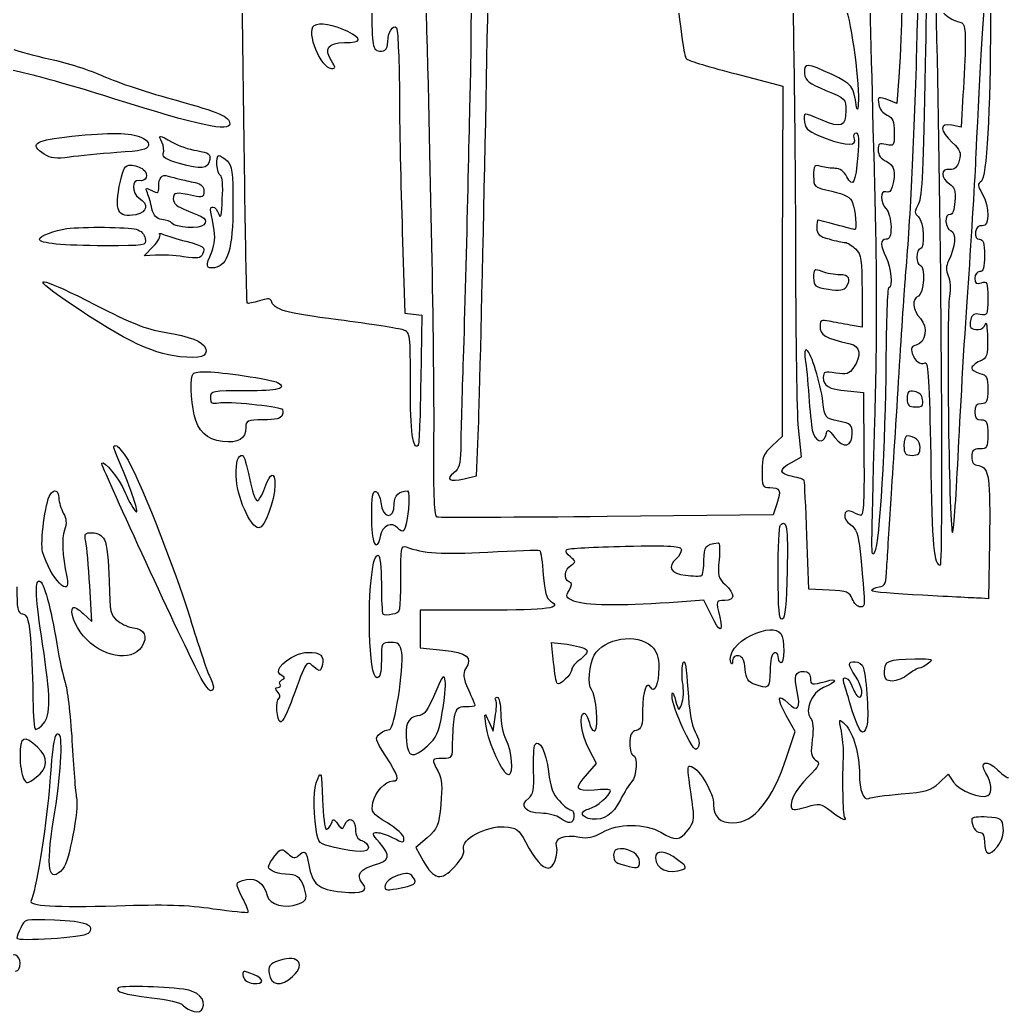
# Model space of a CAD drawing. Extents: x 0 to 1280, y 0 to 707.
# Drawn here: x 753 to 1058, y 62.7 to 371.1 of the extents above; entities that cross this region are included whole.
import ezdxf

# ---------------------------------------------------------------- set-up
doc = ezdxf.new("R2010")
doc.units = 0
doc.layers.get('0').update_dxf_attribs({"linetype": 'CONTINUOUS'})

msp = doc.modelspace()

# ---------------------------------------------------------------- linework, layer by layer
at = {"color": 7}
for points in [[(844.1, 369.2)], [(1033.6, 357.4)], [(789.9, 334.9)], [(800.2, 333.1)], [(817.2, 327.3)], [(791.2, 324.7)], [(802.5, 321.7)], [(789, 306.1)], [(804.4, 302.4)], [(999, 291.1)], [(776.3, 282.7)], [(996.4, 265.8)], [(822.5, 260.7)], [(1028, 253.6)], [(1027, 239)], [(785.7, 235.7)], [(824.1, 228.9)], [(765, 222.8)], [(864.8, 221.4)], [(779.2, 209.8)], [(969.7, 203.6)], [(990.8, 200.3)], [(988.8, 180.7)], [(928.5, 175.8)], [(948.7, 176.8)], [(846.6, 173.5)], [(1014.4, 170.3)], [(1034.6, 171.5)], [(882.2, 163.5)], [(902, 156)], [(962.3, 150.2)], [(753, 142.9)], [(916.8, 137.9)], [(1048, 123.1)], [(847.9, 120)], [(937, 112.1)], [(950, 111.2)], [(870, 105.7)], [(753.2, 89.5)], [(832.2, 78.9)], [(822.2, 74.3)], [(783.4, 70.8)]]:
    msp.add_lwpolyline(points, close=True, dxfattribs=at)
for points in [[(975, 354.3), (989.5, 350.5), (989.3, 296.1), (989.2, 241.8), (986.1, 238.9)], [(1025.4, 353.3), (1024.8, 345.1), (1022.3, 346.1)], [(1045.3, 347.7), (1044.7, 337.8), (1041.8, 338.4)], [(871.5, 305.3), (872.3, 280.1), (874.9, 279.8), (877.5, 279.5), (877.2, 259.6)], [(795, 298.1), (791.5, 297.9), (794.3, 300.8)], [(1014, 286.9), (1014, 275.8), (1010.3, 276.4)], [(1009.5, 256), (1014.5, 255.5), (1014.6, 236.2)], [(890.7, 228.7), (894.5, 229.6), (895.1, 244.5)], [(992.1, 233.8), (995.2, 235.5), (994.3, 244.5)], [(987.6, 221), (986.5, 217.5), (935, 217)], [(1003.8, 194.2), (997.5, 194.5), (996.9, 211)], [(1053.5, 209.3), (1053.2, 191.5), (1050.9, 191.7)], [(772.6, 186.9), (775.3, 184.5), (774.6, 195.5)], [(967.2, 186.5), (965, 191.1), (954.2, 190.3)], [(897.4, 188), (877, 188), (877, 182.1), (877, 176.3), (884.1, 175.6)], [(918.4, 171.8), (917.7, 178), (922.6, 177.4)], [(898.3, 153.5), (899.7, 150.5), (900.3, 154.8)], [(990.6, 142.3), (993.3, 150.4), (990.5, 155.3)], [(928.9, 137.2), (931.7, 140.4), (929.4, 144.8)], [(1037.9, 134.4), (1040.7, 137.1), (1042.4, 134.6)], [(879.2, 117.4), (875.7, 114.4), (878, 110.2)]]:
    msp.add_lwpolyline(points, dxfattribs=at)
for points in [[(822.1, 362.1), (821.6, 405.2), (820.9, 441.2), (820.7, 442)], [(1018, 319.1), (1016.1, 388.1), (1015.8, 411.6), (1016.9, 410)], [(895.1, 244.5), (895.8, 261), (898.5, 390), (898.5, 407.5)], [(1049.4, 329.5), (1052, 384.7), (1053.8, 402), (1053.8, 371)], [(1031, 362), (1031.8, 392), (1032.3, 398), (1033.8, 398)], [(1033.8, 398), (1034.1, 398), (1034, 379.7), (1033.6, 357.4)], [(1037.1, 370.5), (1036.8, 384.8), (1036.5, 396.6), (1036.6, 396.8)], [(892.9, 384.8), (892.8, 371.4), (892.7, 357.4), (892.6, 353.5)], [(862, 381.1), (862, 364.8), (862.2, 362.1), (863.6, 361.6)], [(956.2, 382), (958.4, 362.9), (958.8, 359.8), (959.7, 358.9)], [(993.5, 295.5), (993.5, 318.6), (993.1, 356.6), (992.6, 379.9)], [(1025.4, 381), (1026.6, 381), (1026.6, 371), (1025.4, 353.3)], [(881.3, 239.8), (881.5, 262.6), (880.6, 312.4), (879, 373.5)], [(1008.5, 375.9), (1010.3, 372.5), (1013.1, 353.5), (1012.9, 346)], [(1039.3, 373.2), (1040.3, 372.1), (1042.2, 370.9), (1043.6, 370.6)], [(854.6, 367.4), (850, 369.6), (845.8, 370.3), (844.1, 369.2)], [(1038.3, 202), (1039.3, 202), (1038.6, 313.2), (1037.1, 370.5)], [(1043.6, 370.6), (1045.8, 370), (1046, 369.5), (1046, 363.7)], [(1053.8, 371), (1053.8, 342.9), (1052.6, 322), (1051, 321)], [(844.1, 369.2), (841.5, 367.4), (846.2, 356), (849.5, 356)], [(853.6, 364), (858.9, 364), (859.2, 365.2), (854.6, 367.4)], [(867, 364.3), (867, 367.1), (868.6, 369.7), (869.7, 368.6)], [(869.7, 368.6), (870.1, 368.2), (870.5, 359.4), (870.6, 349.2)], [(849.5, 358.4), (847.1, 362.1), (848.5, 364), (853.6, 364)], [(863.6, 361.6), (865.8, 360.8), (867, 361.7), (867, 364.3)], [(756.1, 354.1), (741.8, 357.4), (741, 357.7), (741, 361.1)], [(751.1, 361.9), (752.2, 361.4), (757.2, 360), (762.3, 358.9)], [(823.4, 283.2), (823.2, 283.5), (822.6, 319), (822.1, 362.1)], [(1027.5, 291.5), (1028.9, 307.1), (1030.2, 332.3), (1031, 362)], [(1046, 363.7), (1046, 360.3), (1045.7, 353.1), (1045.3, 347.7)], [(762.3, 358.9), (767.4, 357.8), (774.9, 355.4), (779, 353.5)], [(849.5, 356), (850.9, 356), (850.9, 356.2), (849.5, 358.4)], [(959.7, 358.9), (960.2, 358.4), (967.1, 356.3), (975, 354.3)], [(1004.7, 354.1), (997, 357.7), (995.8, 357.8), (996.2, 354.4)], [(1033.6, 357.4), (1033.1, 325), (1032.6, 316.2), (1031.5, 314)], [(782.4, 346.5), (772.7, 349.6), (760.9, 353), (756.1, 354.1)], [(779, 353.5), (783.1, 351.7), (793.2, 348.3), (801.4, 346.1)], [(892.6, 353.5), (892.5, 349.7), (892.1, 332.6), (891.7, 315.5)], [(996.2, 354.4), (996.4, 352.2), (997.6, 351.3), (1002.8, 349.2)], [(1012.3, 344), (1011.3, 350.7), (1011, 351.1), (1004.7, 354.1)], [(870.6, 349.2), (870.6, 338.9), (871, 319.2), (871.5, 305.3)], [(1002.8, 349.2), (1008.9, 346.7), (1009, 346.6), (1009, 342.8)], [(818, 338.8), (818, 336.2), (808.7, 338.2), (782.4, 346.5)], [(801.4, 346.1), (814.9, 342.4), (817.9, 341.1), (818, 338.8)], [(1012.9, 346), (1012.8, 343.5), (1012.6, 342.6), (1012.3, 344)], [(1022.3, 346.1), (1018.9, 347.4), (1018.8, 347.3), (1019.2, 344.8)], [(1001.6, 340), (995.6, 342.5), (995.8, 342.5), (996.2, 339.3)], [(1009, 342.8), (1009, 337.9), (1007.6, 337.4), (1001.6, 340)], [(1019.2, 344.8), (1019.4, 343.5), (1020.5, 342.1), (1021.8, 341.5)], [(996.2, 339.3), (996.5, 337.1), (997.5, 336.3), (1002.9, 334.3)], [(1021.8, 341.5), (1023.6, 340.7), (1024, 339.7), (1024, 336.2)], [(1041.8, 338.4), (1038, 339.2), (1038, 336.7), (1042, 333)], [(766.8, 334.7), (779.2, 336.1), (786.2, 336.2), (789.9, 334.9)], [(1024, 336.2), (1024, 332), (1023.9, 331.8), (1021.5, 332.4)], [(760.5, 329.4), (755.9, 332.4), (757.3, 333.6), (766.8, 334.7)], [(789.9, 334.9), (792, 334.1), (793, 333.2), (792.8, 332.1)], [(797, 333.1), (795.7, 335.5), (796.1, 335.5), (800.2, 333.1)], [(797.4, 329.6), (797.7, 330.5), (797.5, 332), (797, 333.1)], [(800.2, 333.1), (802, 332), (805.4, 330.9), (807.8, 330.5)], [(1002.9, 334.3), (1009.5, 331.8), (1012.6, 331.9), (1011.6, 334.5)], [(1011.6, 334.5), (1011.3, 335.3), (1011.6, 336), (1012.2, 336)], [(1012.2, 336), (1012.9, 336), (1013.1, 333.8), (1012.7, 329)], [(792.8, 332.1), (792.5, 330.8), (790.7, 330.4), (783, 329.9)], [(807.8, 330.5), (811.5, 329.9), (812.1, 329.5), (811.8, 327.7)], [(1021.5, 332.4), (1019.4, 332.9), (1019, 332.7), (1019, 330.7)], [(1019, 330.7), (1019, 329.1), (1019.9, 327.9), (1021.5, 327.2)], [(1042, 333), (1044.5, 330.7), (1044.8, 329.9), (1044.1, 327.4)], [(768.3, 328.5), (764.2, 327.9), (762.5, 328.1), (760.5, 329.4)], [(783, 329.9), (777.8, 329.5), (771.2, 328.9), (768.3, 328.5)], [(802.4, 326.5), (798.2, 327.7), (797, 328.5), (797.4, 329.6)], [(811.8, 327.7), (811.4, 324.8), (809.1, 324.5), (802.4, 326.5)], [(815.1, 322.8), (813.9, 323.2), (813.6, 329), (814.7, 329)], [(814.7, 329), (815, 329), (816.2, 328.3), (817.2, 327.3)], [(817.2, 327.3), (818.8, 325.9), (819, 324), (819, 313.6)], [(1012.7, 329), (1012, 320.4), (1011.2, 318.8), (1009.3, 322.4)], [(1021.5, 327.2), (1024, 326), (1024.6, 323.8), (1023.4, 319.3)], [(1044.1, 327.4), (1043.5, 325.2), (1042.8, 324.6), (1041.2, 324.7)], [(1047, 289.5), (1048, 304.4), (1049.1, 322.4), (1049.4, 329.5)], [(784.1, 321), (785, 325.1), (785.5, 326), (787.3, 326)], [(787.3, 326), (788.5, 326), (790.3, 325.4), (791.2, 324.7)], [(791.2, 324.7), (793.1, 323.2), (792.1, 320.7), (789.9, 321.2)], [(1001.3, 325.6), (999.2, 326.2), (999, 325.9), (999, 322.7)], [(1005.7, 325), (1004.5, 325), (1002.5, 325.3), (1001.3, 325.6)], [(1009.3, 322.4), (1008.5, 324), (1007.1, 325), (1005.7, 325)], [(1041.2, 324.7), (1038.3, 325.1), (1038.3, 321.9), (1041.1, 320.2)], [(788.9, 310.6), (783.2, 309.5), (782.1, 311.8), (784.1, 321)], [(789.9, 321.2), (787.6, 321.7), (787.6, 317.3), (789.9, 315.8)], [(796, 319.3), (796, 322.2), (796.9, 323.2), (798.9, 322.6)], [(798.9, 322.6), (799.8, 322.4), (801.4, 321.9), (802.5, 321.7)], [(802.5, 321.7), (803.6, 321.4), (805.7, 320.9), (807.3, 320.6)], [(815.7, 315.5), (816, 319.8), (815.7, 322.6), (815.1, 322.8)], [(999, 322.7), (999, 319.2), (999.1, 319.1), (1004.6, 317.9)], [(1051, 321), (1049.7, 320.2), (1049.8, 319.7), (1051.3, 317.1)], [(792.5, 317.4), (791.8, 319), (791.9, 319.1), (793.8, 318.1)], [(793.8, 318.1), (795.8, 317.1), (796, 317.2), (796, 319.3)], [(806.8, 316.5), (801.2, 317.7), (800.5, 317.6), (800.5, 315.5)], [(810, 317.9), (810, 316), (809.6, 315.8), (806.8, 316.5)], [(807.3, 320.6), (809.2, 320.1), (810, 319.3), (810, 317.9)], [(1004.6, 317.9), (1009, 316.9), (1010.4, 316.1), (1011.1, 314.3)], [(1018, 246.6), (1018.7, 270.7), (1018.7, 293.3), (1018, 319.1)], [(1021.4, 317.7), (1019.5, 318.4), (1019.6, 314.3), (1021.5, 312.4)], [(1023.4, 319.3), (1023, 318), (1022.3, 317.3), (1021.4, 317.7)], [(1041.1, 320.2), (1042.7, 319.2), (1043, 318.1), (1042.8, 314.7)], [(789.9, 315.8), (793, 313.9), (792.5, 311.4), (788.9, 310.6)], [(793.9, 312.5), (793.5, 314.2), (792.9, 316.3), (792.5, 317.4)], [(800.5, 315.5), (800.5, 314.1), (801.7, 313.1), (804.5, 312)], [(814.6, 310.8), (815.2, 309.1), (815.5, 310.4), (815.7, 315.5)], [(891.7, 315.5), (891.3, 298.5), (890.7, 275.3), (890.3, 264)], [(1042.8, 314.7), (1042.6, 312), (1042.1, 310.6), (1041.3, 310.7)], [(1051.3, 317.1), (1053.6, 313.1), (1053.6, 306.8), (1051.3, 307.2)], [(797, 309.1), (795.2, 309.4), (794.4, 310.3), (793.9, 312.5)], [(804.5, 312), (810.4, 309.8), (811.3, 309.1), (810, 307.5)], [(813, 307), (811.8, 312.8), (811.8, 313), (812.9, 313)], [(812.9, 313), (813.4, 313), (814.1, 312), (814.6, 310.8)], [(819, 313.6), (819, 300.1), (817.4, 294.8), (813.3, 294.2)], [(1011.1, 314.3), (1011.9, 312.1), (1012.4, 306), (1011.8, 306)], [(1021.5, 312.4), (1022.3, 311.5), (1023, 309.1), (1023, 306.9)], [(1031.5, 314), (1030.2, 311.6), (1030.2, 311), (1031.5, 310)], [(800, 308), (799.7, 308.5), (798.4, 309), (797, 309.1)], [(1000.3, 309), (1000.1, 309), (1000, 307.9), (1000, 306.5)], [(1006, 307.5), (1003, 308.3), (1000.4, 309), (1000.3, 309)], [(1031.5, 310), (1033.2, 308.6), (1033.6, 300), (1032, 300)], [(1041.3, 310.7), (1039.4, 311.1), (1039.7, 306.3), (1041.6, 305.6)], [(759, 303), (759, 304), (763.7, 305.8), (767.5, 306.3)], [(767.5, 306.3), (772.6, 307), (786.4, 306.8), (789, 306.1)], [(789, 306.1), (790.5, 305.7), (791.6, 304.6), (791.8, 303.2)], [(810, 307.5), (808.9, 306.1), (801, 306.6), (800, 308)], [(812.4, 299.1), (813.4, 301.6), (813.6, 303.7), (813, 307)], [(1000, 306.5), (1000, 304.6), (1000.7, 303.9), (1003.8, 303.1)], [(1011.8, 306), (1011.6, 306), (1009, 306.7), (1006, 307.5)], [(1023, 306.9), (1023, 304.1), (1022.6, 303), (1021.5, 303)], [(1041.6, 305.6), (1043.3, 305), (1042.9, 300.6), (1040.8, 296.3)], [(1049.2, 305.3), (1049, 303.7), (1049.4, 303), (1050.4, 303)], [(1051.3, 307.2), (1050.1, 307.4), (1049.4, 306.8), (1049.2, 305.3)], [(779.3, 301), (766.1, 301), (759, 301.7), (759, 303)], [(791.8, 303.2), (792.1, 301), (792, 301), (779.3, 301)], [(794.3, 300.8), (795.8, 302.3), (796.7, 304), (796.3, 304.5)], [(796.3, 304.5), (795.8, 304.9), (796.4, 305), (797.5, 304.5)], [(797.5, 304.5), (798.6, 304.1), (801.7, 303.1), (804.4, 302.4)], [(804.4, 302.4), (810.2, 300.8), (810.4, 300.6), (809.6, 298.4)], [(1003.8, 303.1), (1005.8, 302.5), (1008.1, 302), (1008.8, 302)], [(1021.5, 303), (1019.6, 303), (1019.6, 301), (1021.5, 297.4)], [(1050.4, 303), (1051.6, 303), (1052, 301.9), (1052, 298)], [(813.3, 294.2), (810.6, 293.8), (810.5, 294.6), (812.4, 299.1)], [(1008.8, 302), (1009.4, 302), (1010.9, 301.1), (1012, 300)], [(1012, 300), (1013.8, 298.2), (1014, 296.7), (1014, 286.9)], [(1032, 300), (1031.5, 300), (1031, 298.9), (1031, 297.5)], [(803.7, 297.6), (800.9, 298), (796.9, 298.2), (795, 298.1)], [(809.6, 298.4), (809.1, 297.1), (808.1, 296.9), (803.7, 297.6)], [(1021.5, 297.4), (1023, 294.4), (1023.6, 288), (1022.3, 288)], [(1031, 297.5), (1031, 296.1), (1031.5, 295), (1032, 295)], [(1040.8, 296.3), (1040, 294.7), (1040, 293.3), (1040.7, 291.7)], [(1052, 298), (1052, 294.2), (1051.6, 293), (1050.5, 293)], [(994.3, 244.5), (993.9, 249.5), (993.5, 272.4), (993.5, 295.5)], [(1001.6, 293), (999.2, 293.9), (999, 293.7), (999, 291.1)], [(1007.1, 292), (1005.5, 292), (1003, 292.4), (1001.6, 293)], [(1032, 295), (1033.7, 295), (1033.2, 286), (1031.5, 285.4)], [(1050.5, 293), (1049.7, 293), (1049, 292.1), (1049, 290.9)], [(764.6, 285.8), (755.6, 292.2), (760.5, 290.8), (776.3, 282.7)], [(999, 291.1), (999, 288.5), (999.4, 288.2), (1003.6, 287.5)], [(1009.1, 288.2), (1010.7, 290.7), (1010, 292), (1007.1, 292)], [(1025.5, 261.5), (1026.3, 274.7), (1027.2, 288.2), (1027.5, 291.5)], [(1040.7, 291.7), (1041.4, 290.3), (1041.5, 287.7), (1041.1, 285.3)], [(1049, 290.9), (1049, 289.3), (1049.4, 289), (1051, 289.5)], [(1051, 289.5), (1052.8, 290.1), (1053, 289.7), (1053, 284.7)], [(1003.6, 287.5), (1007, 287), (1008.5, 287.2), (1009.1, 288.2)], [(1022.3, 288), (1021.8, 288), (1021.5, 277.5), (1021.4, 264.7)], [(1043.9, 238), (1044.6, 251.5), (1045.9, 274.7), (1047, 289.5)], [(802.5, 266.6), (793.5, 267.5), (783.5, 272.6), (764.6, 285.8)], [(827.2, 283.9), (825.4, 283.3), (823.7, 283), (823.4, 283.2)], [(830.8, 284), (830.6, 284.7), (829.4, 284.7), (827.2, 283.9)], [(851.6, 278), (834.9, 280.2), (831.8, 281.1), (830.8, 284)], [(1031.5, 285.4), (1029.4, 284.5), (1029.6, 281), (1032.1, 278.4)], [(1041.1, 285.3), (1040.1, 280), (1041, 210.3), (1042.1, 212.1)], [(1053, 284.7), (1053, 279.5), (1052.9, 279.3), (1050.6, 279.7)], [(776.3, 282.7), (787.4, 277), (792.1, 275.1), (797.7, 274.2)], [(871.8, 274.9), (870.5, 275.3), (861.5, 276.8), (851.6, 278)], [(1003.8, 277.6), (1001.5, 278.1), (1001, 277.8), (1001, 276.2)], [(1010.3, 276.4), (1008.2, 276.8), (1005.3, 277.3), (1003.8, 277.6)], [(1032.1, 278.4), (1034.5, 275.8), (1033.8, 271), (1030.8, 270.2)], [(1047.7, 278.1), (1047.1, 275.8), (1047.7, 275), (1050.1, 275)], [(1050.6, 279.7), (1048.9, 280.1), (1048.1, 279.7), (1047.7, 278.1)], [(1052.3, 276.8), (1052.6, 277.7), (1052.8, 275.8), (1052.9, 272.4)], [(874, 257.8), (874, 273.7), (874, 274.1), (871.8, 274.9)], [(1001, 276.2), (1001, 273.2), (1002.5, 272.3), (1010.3, 270.6)], [(1050.1, 275), (1051.1, 275), (1052.1, 275.8), (1052.3, 276.8)], [(797.7, 274.2), (806, 272.8), (809.6, 271.4), (810.5, 269.2)], [(1052.9, 272.4), (1053, 266.8), (1052.8, 266.2), (1050.5, 265.2)], [(810.5, 269.2), (811.4, 266.7), (808.9, 265.9), (802.5, 266.6)], [(996.9, 268.6), (996.2, 269), (996.1, 267.9), (996.4, 265.8)], [(1001.9, 252.6), (1001.1, 258.6), (998.3, 267.7), (996.9, 268.6)], [(1010.3, 270.6), (1013.5, 269.9), (1013.9, 266.8), (1011.4, 263.2)], [(1030.8, 270.2), (1029.4, 269.9), (1029.1, 269.2), (1029.6, 267.6)], [(996.4, 265.8), (996.7, 264), (997.2, 258.9), (997.5, 254.5)], [(1029.6, 267.6), (1030.4, 265.1), (1031.9, 264), (1033.6, 264.7)], [(1050.5, 265.2), (1049.1, 264.6), (1048, 263.6), (1048, 263)], [(806.7, 261.3), (807.6, 262.3), (812.3, 262.1), (822.5, 260.7)], [(890.3, 264), (889.9, 252.7), (889.6, 240.9), (889.6, 237.8)], [(1005.9, 261.5), (1002.4, 262.1), (1002, 262), (1002, 260.1)], [(1011.4, 263.2), (1010, 261.2), (1009.2, 261), (1005.9, 261.5)], [(1021.4, 264.7), (1021.3, 240.4), (1019.4, 208.6), (1017.9, 206)], [(1033.6, 264.7), (1034.5, 265), (1034.9, 258.6), (1035.3, 235.8)], [(1048, 263), (1048, 262.5), (1049.1, 261.8), (1050.5, 261.4)], [(807, 248.6), (805.9, 253.2), (805.7, 260.4), (806.7, 261.3)], [(822.5, 260.7), (827.5, 259.9), (832.1, 259), (832.8, 258.6)], [(877.2, 259.6), (877.1, 248.6), (876.7, 239.4), (876.4, 239.1)], [(1002, 260.1), (1002, 257.5), (1003.5, 256.6), (1009.5, 256)], [(1023, 222.5), (1023.6, 230.8), (1024.7, 248.3), (1025.5, 261.5)], [(1050.5, 261.4), (1052.7, 260.9), (1053, 260.2), (1053, 256.4)], [(823, 256), (812.5, 256), (812, 255.9), (812, 253.9)], [(832.8, 258.6), (835.9, 256.7), (833.2, 256), (823, 256)], [(876.4, 239.1), (874.8, 237.4), (874, 243.2), (874, 257.8)], [(1030.3, 255.8), (1028.4, 256.1), (1028, 255.7), (1028, 253.6)], [(1053, 256.4), (1053, 252.7), (1052.7, 252), (1051, 252)], [(812, 253.9), (812, 252.1), (812.5, 251.9), (814.6, 252.3)], [(997.5, 254.5), (997.8, 250.1), (998.3, 245.3), (998.6, 243.8)], [(1028, 253.6), (1028, 251.5), (1028.5, 251), (1030.6, 251)], [(1032.8, 253.3), (1032.6, 254.7), (1031.7, 255.6), (1030.3, 255.8)], [(1030.6, 251), (1032.7, 251), (1033.1, 251.4), (1032.8, 253.3)], [(814.6, 252.3), (817.3, 252.8), (832.6, 251.3), (834.1, 250.4)], [(834.1, 250.4), (834.5, 250.2), (834.7, 249.3), (834.3, 248.5)], [(1006.8, 246.6), (1002.5, 247.5), (1002.5, 247.6), (1001.9, 252.6)], [(1051, 252), (1049.5, 252), (1049, 251.3), (1049, 249.5)], [(815.8, 240.3), (810.8, 241), (808.1, 243.4), (807, 248.6)], [(828.4, 247), (823.4, 247), (823, 246.8), (823, 244.6)], [(834.3, 248.5), (834, 247.4), (832.2, 247), (828.4, 247)], [(1049, 249.5), (1049, 247.7), (1049.5, 247), (1051, 247)], [(1051, 247), (1052.7, 247), (1053, 246.3), (1053, 242.5)], [(823, 244.6), (823, 241.1), (820.6, 239.7), (815.8, 240.3)], [(998.6, 243.8), (999.3, 240.3), (1002, 239.2), (1002.8, 242.2)], [(1002.8, 242.2), (1003.3, 244.3), (1003.4, 244.3), (1005.6, 241.5)], [(1011, 242.8), (1011, 245.4), (1010.6, 245.8), (1006.8, 246.6)], [(1017.9, 206), (1016.8, 204.1), (1016.8, 204.1), (1018, 246.6)], [(1005.6, 241.5), (1008.3, 238), (1011, 238.7), (1011, 242.8)], [(1027.9, 242), (1027.4, 242), (1027, 240.7), (1027, 239)], [(1032, 238.4), (1032, 240.6), (1030.4, 242), (1027.9, 242)], [(1053, 242.5), (1053, 238.4), (1052.8, 238), (1050.5, 238)], [(783.6, 234.4), (781.8, 238.8), (781.7, 239), (782.8, 239)], [(782.8, 239), (783.2, 239), (784.5, 237.5), (785.7, 235.7)], [(882.3, 216.8), (881.4, 217.1), (881.2, 223), (881.3, 239.8)], [(889.6, 237.8), (889.5, 233.3), (889.1, 231.8), (887.5, 230.6)], [(986.1, 238.9), (983.4, 236.5), (983, 235.4), (983, 231.1)], [(1027, 239), (1027, 236.5), (1027.4, 236), (1029.5, 236)], [(1029.5, 236), (1031.5, 236), (1032, 236.5), (1032, 238.4)], [(1042.1, 212.1), (1042.5, 212.9), (1043.3, 224.5), (1043.9, 238)], [(1050.5, 238), (1048.5, 238), (1048, 237.5), (1048, 235.6)], [(778.3, 233.6), (779.2, 234.5), (783.5, 229.1), (785.6, 224.4)], [(789, 218.5), (790, 217.9), (787.6, 225), (783.6, 234.4)], [(785.7, 235.7), (789.3, 230.5), (800.7, 201.7), (805.7, 185.5)], [(820, 229.5), (820, 234.4), (820.5, 236), (822, 236)], [(822, 236), (822.4, 236), (823.4, 232.8), (824.1, 228.9)], [(1014.6, 236.2), (1014.7, 220.2), (1014.5, 217), (1013.4, 217.4)], [(1035.3, 235.8), (1035.7, 207), (1036.2, 202), (1038.3, 202)], [(1048, 235.6), (1048, 233.8), (1048.6, 233), (1050.2, 232.8)], [(807.9, 169.3), (802.2, 180.4), (777.9, 233.3), (778.3, 233.6)], [(992.5, 229.4), (988.2, 230.2), (988.1, 231.6), (992.1, 233.8)], [(1050.2, 232.8), (1053.4, 232.3), (1053.8, 229.2), (1053.5, 209.3)], [(827, 213.5), (824.4, 213.5), (820, 223.7), (820, 229.5)], [(824.1, 228.9), (824.9, 225.1), (825.9, 221.9), (826.5, 221.9)], [(828.9, 225.9), (830.7, 230.8), (832, 231.2), (832, 226.8)], [(887.5, 230.6), (884.7, 228.6), (886.2, 227.6), (890.7, 228.7)], [(983, 231.1), (983, 226.4), (983.2, 226), (985.4, 226)], [(996.1, 228.1), (996.1, 228.5), (994.4, 229.1), (992.5, 229.4)], [(762.3, 223.8), (763.6, 225.7), (765, 225.2), (765, 222.8)], [(826.5, 221.9), (827, 221.9), (828.1, 223.7), (828.9, 225.9)], [(832, 226.8), (831.9, 221.9), (828.8, 213.5), (827, 213.5)], [(862, 217.1), (862, 223.1), (862.3, 225.1), (863.3, 224.8)], [(985.4, 226), (988.7, 226), (989, 225.2), (987.6, 221)], [(996.9, 211), (996.6, 220.1), (996.2, 227.8), (996.1, 228.1)], [(760, 206.1), (759.2, 208.9), (760.8, 221.4), (762.3, 223.8)], [(765, 222.8), (765.1, 221.5), (765.7, 219.4), (766.4, 218.1)], [(785.6, 224.4), (786.8, 221.5), (788.4, 218.9), (789, 218.5)], [(863.3, 224.8), (863.9, 224.5), (864.7, 223), (864.8, 221.4)], [(869, 221), (869, 223.5), (870.5, 225), (873.1, 225)], [(873.1, 225), (874.1, 225), (873.2, 214), (872, 212.7)], [(1021.7, 201.5), (1021.9, 204.8), (1022.5, 214.3), (1023, 222.5)], [(864.8, 221.4), (865.4, 216.3), (869, 215.9), (869, 221)], [(1010.6, 218.6), (1008.1, 219.6), (1007.9, 216.1), (1010.4, 214.5)], [(766.4, 218.1), (767.4, 216.3), (767.5, 214.9), (766.8, 212.8)], [(864.6, 210.8), (863.5, 205.4), (862, 209), (862, 217.1)], [(935, 217), (906.7, 216.7), (883, 216.7), (882.3, 216.8)], [(988.7, 214.3), (990.7, 216.4), (991.1, 213.8), (990.8, 200.3)], [(1013.4, 217.4), (1012.6, 217.7), (1011.4, 218.3), (1010.6, 218.6)], [(766.8, 212.8), (765.8, 210.1), (766.1, 205.2), (767.5, 198.3)], [(870.1, 213.4), (868.3, 215.6), (865.3, 214.2), (864.6, 210.8)], [(872, 212.7), (871.6, 212.3), (870.8, 212.6), (870.1, 213.4)], [(988, 199.3), (988, 207.2), (988.3, 214), (988.7, 214.3)], [(1010.4, 214.5), (1012.3, 213.2), (1012.8, 211.7), (1013.4, 206.2)], [(773.4, 209.3), (772.8, 211.7), (773.1, 212), (775.3, 212)], [(775.3, 212), (777, 212), (778.4, 211.2), (779.2, 209.8)], [(779.2, 209.8), (779.9, 208.4), (780.5, 203.2), (780.6, 197)], [(774.6, 195.5), (774.2, 201.6), (773.7, 207.7), (773.4, 209.3)], [(871, 197.7), (871, 207.1), (871.2, 208.1), (872.7, 207.6)], [(872.7, 207.6), (877.9, 205.6), (883.8, 205.2), (898, 206)], [(898, 206), (906.5, 206.5), (913.7, 206.7), (914.1, 206.5)], [(923.6, 204.5), (922.5, 205.3), (922, 206.3), (922.4, 206.7)], [(922.4, 206.7), (922.8, 207.2), (931, 207.6), (940.6, 207.8)], [(940.6, 207.8), (955.2, 208.1), (958, 207.9), (958, 206.7)], [(958, 206.7), (958, 205.9), (957.3, 204.7), (956.5, 204)], [(965, 203.5), (965, 207.7), (965.5, 208.4), (969.4, 208.9)], [(969.4, 208.9), (969.9, 208.9), (970, 206.6), (969.7, 203.6)], [(767.5, 198.3), (769.1, 190.9), (762.3, 197.9), (760, 206.1)], [(862.6, 202.7), (862.8, 204), (863.5, 205), (864, 205)], [(864, 205), (864.6, 205), (865, 201.3), (865, 196.2)], [(914.1, 206.5), (914.4, 206.2), (915, 202.8), (915.2, 198.9)], [(923.8, 201.9), (925.4, 202.9), (925.4, 203.1), (923.6, 204.5)], [(956.5, 204), (953.5, 201.5), (954.7, 199.2), (959.3, 198.8)], [(969.7, 203.6), (969.2, 198.8), (969.4, 197.9), (971.6, 195.9)], [(1013.4, 206.2), (1015.1, 189.1), (1015.1, 189), (1013.5, 189)], [(863.6, 167), (861.1, 167), (860.4, 192.1), (862.6, 202.7)], [(923.3, 196.7), (921.4, 197.4), (921.7, 200.7), (923.8, 201.9)], [(964.3, 198.7), (964.7, 198.9), (965, 201.1), (965, 203.5)], [(1019.3, 195.2), (1021.3, 195.5), (1021.5, 196.1), (1021.7, 201.5)], [(868.5, 186.8), (871, 187.2), (871, 187.4), (871, 197.7)], [(915.2, 198.9), (915.6, 193.7), (916.2, 191.5), (917.4, 190.8)], [(959.3, 198.8), (961.6, 198.5), (963.8, 198.5), (964.3, 198.7)], [(989.3, 185.2), (988.3, 184.9), (988, 188.2), (988, 199.3)], [(990.8, 200.3), (990.6, 189.7), (990.2, 185.5), (989.3, 185.2)], [(752, 195.2), (752, 188.3), (752.2, 187.2), (753.8, 186.8)], [(760, 177.4), (757.8, 191.7), (757.5, 197), (759, 197)], [(759, 197), (760.3, 197), (762.6, 188.5), (764.4, 177.5)], [(780.6, 197), (780.8, 187), (781, 186.4), (783.4, 184.6)], [(865, 196.2), (865, 191.3), (865.2, 187.1), (865.5, 186.8)], [(923.2, 194.1), (924.2, 195.8), (924.2, 196.4), (923.3, 196.7)], [(971.6, 195.9), (974.7, 193), (974.7, 191), (971.5, 191)], [(1017, 194.1), (1017, 194.5), (1018, 195), (1019.3, 195.2)], [(924.7, 190.8), (922.2, 191.8), (922.1, 192.2), (923.2, 194.1)], [(1011, 191.5), (1010.2, 193.6), (1009.4, 193.9), (1003.8, 194.2)], [(1013.5, 189), (1012.6, 189), (1011.5, 190.1), (1011, 191.5)], [(1032.8, 192.6), (1024.1, 193), (1017, 193.6), (1017, 194.1)], [(1050.9, 191.7), (1049.6, 191.7), (1041.4, 192.1), (1032.8, 192.6)], [(772.6, 180), (769.9, 183.3), (768.3, 187.6), (769.4, 188.7)], [(769.4, 188.7), (769.7, 189.1), (771.2, 188.3), (772.6, 186.9)], [(917.4, 190.8), (921.3, 188.6), (916.9, 188), (897.4, 188)], [(954.2, 190.3), (939.2, 189.2), (928, 189.4), (924.7, 190.8)], [(971.5, 191), (968.7, 191), (968.7, 191), (969.9, 185.8)], [(753.8, 186.8), (755.4, 186.4), (755.8, 184.9), (756.3, 177.9)], [(805.7, 185.5), (808.2, 177.3), (810.9, 169.3), (811.6, 167.8)], [(865.5, 186.8), (865.8, 186.5), (867.2, 186.5), (868.5, 186.8)], [(969.9, 185.8), (971.1, 180.7), (969.9, 181), (967.2, 186.5)], [(783.4, 184.6), (784.8, 183.5), (786.9, 182.6), (788.1, 182.5)], [(788.1, 182.5), (791.6, 182.3), (792.7, 179.7), (790.7, 176.6)], [(979.5, 180.1), (984.2, 182.3), (987.4, 182.5), (988.8, 180.7)], [(790.7, 176.6), (787.5, 171.7), (778.1, 173.5), (772.6, 180)], [(931, 174), (933.9, 179.3), (944.3, 181), (948.7, 176.8)], [(973.3, 171.8), (972.4, 174.2), (975.4, 178.3), (979.5, 180.1)], [(988.8, 180.7), (990.1, 179.2), (990, 170.9), (988.8, 171.6)], [(756.3, 177.9), (756.7, 173.3), (757, 165.3), (757, 160.3)], [(760.3, 152.8), (762.5, 155.3), (762.5, 161.4), (760, 177.4)], [(764.4, 177.5), (765.2, 172.6), (766.4, 167.2), (767, 165.5)], [(867.9, 178), (865.1, 178), (865, 177.9), (865, 172.5)], [(871.3, 174.8), (870.8, 177.5), (870.4, 178), (867.9, 178)], [(922.6, 177.4), (925.3, 177), (928, 176.3), (928.5, 175.8)], [(928.5, 175.8), (929.2, 175.2), (928.5, 174.2), (926.8, 172.8)], [(948.7, 176.8), (950.5, 175.2), (951, 173.6), (951, 170.1)], [(834.3, 167.6), (831.6, 168.8), (833.7, 171.8), (839, 174.2)], [(839, 174.2), (841.7, 175.4), (846, 175), (846.6, 173.5)], [(846.6, 173.5), (847, 172.7), (846.9, 171.3), (846.6, 170.4)], [(867.6, 151), (869, 151), (872.1, 170.1), (871.3, 174.8)], [(884.1, 175.6), (891.6, 174.8), (893.4, 173.4), (891.1, 169.8)], [(926.8, 172.8), (925.2, 171.7), (924, 170.3), (924, 169.6)], [(930.1, 163.4), (928.9, 164.8), (929.5, 171.1), (931, 174)], [(958.6, 171.7), (959.1, 172.9), (959.6, 169.9), (960, 163.5)], [(975.8, 173.8), (974.6, 174), (974, 173.5), (973.9, 172.3)], [(977.8, 169.7), (977.6, 172.4), (977, 173.6), (975.8, 173.8)], [(986.8, 174.7), (986, 174.5), (985.5, 172.4), (985.5, 169.2)], [(988, 173.6), (988, 174.5), (987.4, 175), (986.8, 174.7)], [(988.8, 171.6), (988.4, 171.9), (988, 172.8), (988, 173.6)], [(1021, 168.9), (1021, 172.3), (1021.9, 172.7), (1030.5, 172.9)], [(1030.5, 172.9), (1036, 172.9), (1036.3, 172.8), (1034.6, 171.5)], [(844.1, 170.4), (841.8, 172.5), (841.7, 172.4), (837.5, 160.7)], [(846.6, 170.4), (846, 168.9), (845.8, 168.9), (844.1, 170.4)], [(865, 172.5), (865, 168.5), (864.6, 167), (863.6, 167)], [(891.1, 169.8), (890.2, 168.3), (890.3, 167), (892, 163.3)], [(919.5, 165.2), (919.2, 165.4), (918.7, 168.4), (918.4, 171.8)], [(924, 169.6), (924, 168.1), (920.2, 164.4), (919.5, 165.2)], [(951, 170.1), (951, 165), (949.7, 162), (948.5, 164)], [(958.4, 165.7), (958.1, 168), (958.1, 170.8), (958.6, 171.7)], [(973.9, 172.3), (973.9, 171.1), (973.7, 171), (973.3, 171.8)], [(980.6, 165), (978.7, 165.7), (978.1, 166.7), (977.8, 169.7)], [(1012, 167.5), (1009.5, 171.3), (1009.5, 172), (1011.9, 172)], [(1011.9, 172), (1013, 172), (1014.1, 171.2), (1014.4, 170.3)], [(1014.4, 170.3), (1015.4, 166.7), (1016.2, 154.1), (1015.5, 152.1)], [(1031.7, 170), (1031.2, 170), (1029.7, 169.1), (1028.3, 168)], [(1034.6, 171.5), (1033.5, 170.7), (1032.2, 170), (1031.7, 170)], [(812, 163), (811.5, 163), (809.6, 165.8), (807.9, 169.3)], [(811.6, 167.8), (813.2, 164.6), (813.4, 163), (812, 163)], [(834.2, 166.4), (835.2, 166.9), (835.2, 167.1), (834.3, 167.6)], [(884.8, 166), (884.5, 168.2), (884.1, 167.8), (882.2, 163.5)], [(985.5, 169.2), (985.5, 163.7), (985, 163.3), (980.6, 165)], [(993.9, 162.8), (992.8, 167.7), (993.3, 169), (996.1, 169)], [(996.1, 169), (997.3, 169), (998, 168.3), (998, 167)], [(998, 167), (998, 164.7), (998.3, 164.7), (1002.8, 165.9)], [(1002.8, 165.9), (1006.7, 167.1), (1006.2, 165.7), (1002.1, 164)], [(1008.4, 165.3), (1007.5, 168.3), (1010.1, 167.1), (1011.1, 164)], [(1013.1, 161), (1014.6, 161), (1014.1, 164.4), (1012, 167.5)], [(1023.4, 166), (1021.4, 166), (1021, 166.5), (1021, 168.9)], [(1028.3, 168), (1026.9, 166.9), (1024.7, 166), (1023.4, 166)], [(767, 165.5), (767.6, 163.9), (768.6, 155.8), (769.1, 147.5)], [(832.9, 162.6), (832, 163.7), (832, 164), (832.9, 164)], [(832.9, 164), (833.6, 164), (833.9, 164.4), (833.6, 164.9)], [(833.6, 164.9), (833.2, 165.4), (833.6, 166.1), (834.2, 166.4)], [(882.2, 163.5), (879, 156.2), (878.5, 155.5), (876.1, 155.2)], [(883.9, 156.2), (884.6, 160.3), (885, 164.7), (884.8, 166)], [(948.5, 164), (947.2, 166.2), (946, 162.9), (946, 156.9)], [(958.1, 158.9), (958.7, 160.3), (958.8, 163.3), (958.4, 165.7)], [(960, 163.5), (960.4, 156.8), (961.1, 152.4), (962.3, 150.2)], [(1002.1, 164), (998.4, 162.5), (996.1, 156.8), (998, 154.5)], [(1011, 156.8), (1009.9, 160.5), (1008.7, 164.3), (1008.4, 165.3)], [(1011.1, 164), (1011.7, 162.4), (1012.6, 161), (1013.1, 161)], [(833.7, 153.3), (832.5, 153.7), (832.2, 160), (833.3, 160.7)], [(833.3, 160.7), (833.7, 161), (833.6, 161.8), (832.9, 162.6)], [(837.5, 160.7), (836, 156.4), (834.3, 153.1), (833.7, 153.3)], [(892, 163.3), (893.1, 160.8), (894, 158.6), (894, 158.4)], [(900.5, 160.1), (900.1, 160.6), (900.4, 161), (900.9, 161)], [(900.9, 161), (901.5, 161), (902, 158.8), (902, 156)], [(931.2, 150.6), (932.5, 151.4), (931.6, 161.6), (930.1, 163.4)], [(958.6, 151.2), (956.6, 155.4), (955, 159.9), (955.1, 161.2)], [(955.1, 161.2), (955.2, 163), (955.4, 162.7), (956.2, 160)], [(990.5, 155.3), (987.5, 160.6), (987.8, 162.6), (991.1, 159.1)], [(991.1, 159.1), (994, 156.1), (995.1, 157.6), (993.9, 162.8)], [(757, 160.3), (757, 155.2), (757.4, 151), (757.8, 151)], [(891.1, 158), (888.7, 158), (888.2, 157.5), (887.6, 154.9)], [(894, 158.4), (894, 158.2), (892.7, 158), (891.1, 158)], [(900.3, 154.8), (900.7, 157.2), (900.8, 159.5), (900.5, 160.1)], [(956.2, 160), (957.2, 156.6), (957.2, 156.5), (958.1, 158.9)], [(876.1, 155.2), (873.2, 154.7), (872.2, 152.3), (872.8, 147.3)], [(879.3, 145.9), (882.1, 148.4), (882.8, 149.9), (883.9, 156.2)], [(887.6, 154.9), (887.3, 153.2), (887, 149.6), (887, 146.9)], [(897.5, 152), (896.9, 156.5), (896.9, 156.5), (898.3, 153.5)], [(902, 156), (902, 153.2), (902.7, 149.5), (903.6, 147.9)], [(929.4, 144.8), (927, 149.3), (926.1, 156), (927.9, 156)], [(927.9, 156), (928.4, 156), (929.1, 154.6), (929.5, 153)], [(946, 156.9), (946, 152.1), (945.7, 151.2), (944, 150.7)], [(998, 154.5), (998.9, 153.5), (999, 151.3), (998.6, 147.9)], [(1007.6, 150.5), (1006.8, 154.5), (1006.8, 154.5), (1008.8, 152.5)], [(1015.5, 152.1), (1014.4, 148.5), (1013.2, 149.8), (1011, 156.8)], [(757.8, 151), (758.3, 151), (759.4, 151.8), (760.3, 152.8)], [(904.5, 136.9), (902.9, 136.6), (898.1, 147), (897.5, 152)], [(929.5, 153), (929.9, 151.3), (930.6, 150.3), (931.2, 150.6)], [(963.1, 145.3), (962.4, 144), (961.5, 145.1), (958.6, 151.2)], [(1008.8, 152.5), (1011.3, 150), (1013.3, 142.8), (1013.2, 137.1)], [(758.4, 145.5), (754.2, 149.4), (753, 148.8), (753, 142.9)], [(765.1, 149.4), (763.7, 150.3), (763.2, 147.9), (762, 132)], [(763.4, 123), (765.6, 136.3), (766.4, 148.6), (765.1, 149.4)], [(866.4, 142.7), (863, 148), (862.9, 148.4), (864.6, 149.7)], [(864.6, 149.7), (865.6, 150.4), (866.9, 151), (867.6, 151)], [(912.6, 146.2), (913.9, 148.3), (916.1, 144.2), (916.8, 137.9)], [(944, 150.7), (942.5, 150.3), (942, 149.3), (942, 146.6)], [(962.3, 150.2), (963.5, 148), (963.8, 146.4), (963.1, 145.3)], [(1008.3, 144), (1008.3, 145.4), (1008, 148.3), (1007.6, 150.5)], [(758, 136.2), (761.8, 138.9), (761.9, 142.3), (758.4, 145.5)], [(769.1, 147.5), (769.5, 139.3), (770.2, 131.3), (770.5, 129.9)], [(872.8, 147.3), (873.3, 142.2), (874.7, 141.9), (879.3, 145.9)], [(887, 146.9), (887, 142.1), (886.9, 142), (884, 142)], [(903.6, 147.9), (905.4, 144.4), (906, 137.2), (904.5, 136.9)], [(912.2, 138.1), (912.1, 142), (912.3, 145.7), (912.6, 146.2)], [(942, 146.6), (942, 144.6), (942.5, 143), (943, 143)], [(998.6, 147.9), (998, 143.7), (998.2, 142.6), (999.6, 141.5)], [(753, 142.9), (753, 140.1), (753.5, 137), (754, 135.9)], [(868.6, 135), (870.8, 135), (870.3, 136.6), (866.4, 142.7)], [(884, 142), (880.5, 142), (880.5, 141.9), (882.6, 137.9)], [(943, 143), (944.5, 143), (944.2, 136.3), (942.6, 134.8)], [(974, 122), (980.5, 122), (986.2, 129), (990.6, 142.3)], [(1008.6, 123.9), (1008.1, 124.7), (1007.9, 135.2), (1008.3, 144)], [(960.4, 135.5), (959.9, 139.1), (960, 139.9), (961.1, 139.5)], [(961.1, 139.5), (963.9, 138.4), (968, 131.3), (968, 127.6)], [(999.6, 141.5), (1001.1, 140.4), (1000.9, 139.9), (997.2, 136.2)], [(1052.4, 137.4), (1050.1, 141.1), (1052.6, 141.8), (1056.1, 138.4)], [(754, 135.9), (755.1, 134), (755.1, 134), (758, 136.2)], [(844.8, 120), (843.8, 127.1), (843.9, 132.6), (845.3, 135.7)], [(845.3, 135.7), (846.4, 138.2), (846.5, 137.6), (846.8, 129.3)], [(882.6, 137.9), (883.8, 135.6), (884, 133.2), (883.4, 127.7)], [(910.7, 129.7), (912.1, 130.8), (912.4, 132.3), (912.2, 138.1)], [(916.8, 137.9), (917.4, 133.1), (918.2, 130.8), (920.2, 128.8)], [(931, 132.2), (925.1, 131.7), (924.7, 132.6), (928.9, 137.2)], [(997.2, 136.2), (993.3, 132.3), (991, 127.6), (992.4, 126.3)], [(1013.2, 137.1), (1013.1, 132.3), (1014.5, 128.6), (1016.1, 129.6)], [(1053, 130.5), (1054.5, 131.4), (1054.2, 134.8), (1052.4, 137.4)], [(1056.1, 138.4), (1057.7, 136.9), (1059.2, 135.8), (1059.4, 136.1)], [(862.4, 128.3), (863, 131.6), (866.2, 135), (868.6, 135)], [(942.6, 134.8), (941.9, 134), (940.3, 131.5), (939.1, 129.2)], [(961.6, 126.7), (961.3, 129.1), (960.7, 133), (960.4, 135.5)], [(1026.1, 131), (1033.9, 131.6), (1035.4, 132), (1037.9, 134.4)], [(1042.4, 134.6), (1044, 132.1), (1051.1, 129.3), (1053, 130.5)], [(762, 132), (761, 120.2), (757.8, 100), (756.4, 97.9)], [(770.5, 129.9), (771.3, 126.2), (768.2, 109.9), (766.3, 107.8)], [(914.4, 125), (909.6, 125), (907.6, 127.5), (910.7, 129.7)], [(929.4, 126.4), (931.8, 127), (936, 130.6), (936, 132)], [(936, 132), (936, 132.4), (933.8, 132.5), (931, 132.2)], [(1016.1, 129.6), (1016.7, 129.9), (1021.2, 130.6), (1026.1, 131)], [(846.8, 129.3), (846.9, 124.2), (847.5, 120), (847.9, 120)], [(866.9, 122), (862.1, 124.9), (861.8, 125.3), (862.4, 128.3)], [(883.4, 127.7), (882.8, 121.1), (882.5, 120.3), (879.2, 117.4)], [(920.2, 128.8), (921.6, 127.2), (923.2, 126), (923.8, 126)], [(939.1, 129.2), (936.7, 124.5), (934.1, 122.7), (930.3, 123.2)], [(960, 119.7), (961.8, 122), (962.1, 123.3), (961.6, 126.7)], [(968, 127.6), (968, 123.8), (970, 122), (974, 122)], [(992.4, 126.3), (992.7, 126), (994.8, 126.3), (997, 127)], [(997, 127), (1000.7, 128.2), (1001.1, 128.1), (1004.4, 125.6)], [(849.5, 121.8), (850.1, 123.4), (850.2, 123.4), (851.5, 121.6)], [(853.6, 121.3), (854.7, 124.2), (857, 123.3), (857, 120.1)], [(920.4, 123.5), (919.4, 124.3), (916.6, 125), (914.4, 125)], [(924.7, 124), (924.5, 121.6), (923.1, 121.5), (920.4, 123.5)], [(923.8, 126), (924.4, 126), (924.8, 125.1), (924.7, 124)], [(930.3, 123.2), (926.8, 123.6), (926.3, 125.6), (929.4, 126.4)], [(1004.4, 125.6), (1007.9, 123), (1009.6, 122.3), (1008.6, 123.9)], [(1052.8, 123.8), (1050.1, 124), (1048, 123.7), (1048, 123.1)], [(1057.8, 120.4), (1057.5, 123.3), (1057.2, 123.5), (1052.8, 123.8)], [(766.3, 107.8), (761.9, 102.8), (760.9, 107.8), (763.4, 123)], [(847.9, 120), (848.4, 120), (849.1, 120.8), (849.5, 121.8)], [(851.5, 121.6), (852.8, 119.9), (853, 119.9), (853.6, 121.3)], [(872, 117.4), (872, 118.2), (869.7, 120.2), (866.9, 122)], [(890.5, 114), (889.6, 116.9), (897.6, 121.2), (903.1, 120.8)], [(903.1, 120.8), (907, 120.5), (907.5, 120.1), (909.7, 116.1)], [(933.4, 119), (938.2, 121.9), (946.8, 121.9), (951.6, 119.1)], [(1048, 123.1), (1048, 121), (1049.3, 119), (1050.6, 119)], [(1056, 114.7), (1057.3, 116.4), (1058, 118.5), (1057.8, 120.4)], [(850.5, 114.4), (845.6, 115.5), (845.5, 115.6), (844.8, 120)], [(857, 120.1), (857, 118), (857.6, 116.9), (859, 116.5)], [(864.4, 115.9), (862.1, 118.6), (862, 119), (863.7, 119)], [(863.7, 119), (864.7, 119), (866.8, 118.3), (868.4, 117.5)], [(868.4, 117.5), (871.9, 115.7), (872, 115.7), (872, 117.4)], [(919.3, 114.8), (918.7, 117.3), (921.7, 118.5), (926.5, 117.6)], [(926.5, 117.6), (928.9, 117.1), (930.8, 117.5), (933.4, 119)], [(951.6, 119.1), (956.2, 116.4), (957.4, 116.5), (960, 119.7)], [(1050.6, 119), (1051.5, 119), (1052, 117.9), (1052, 116.1)], [(832.1, 111.9), (834, 114.2), (834.1, 114.2), (836, 112.5)], [(861, 114.4), (861, 112.7), (857.6, 112.7), (850.5, 114.4)], [(859, 116.5), (860.1, 116.2), (861, 115.2), (861, 114.4)], [(862.9, 109), (867.7, 110.3), (868, 111.7), (864.4, 115.9)], [(909.7, 116.1), (912.5, 110.7), (914.9, 108), (916.7, 108)], [(916.7, 108), (918.4, 108), (920, 112.1), (919.3, 114.8)], [(1052, 116.1), (1052, 112), (1053.5, 111.5), (1056, 114.7)], [(830, 108.4), (830.1, 109), (831, 110.6), (832.1, 111.9)], [(836, 112.5), (837.6, 111.1), (838.3, 110.9), (839.2, 111.8)], [(839.2, 111.8), (841.2, 113.8), (841.8, 113.2), (842.5, 109)], [(887.7, 108.4), (890, 110.9), (890.9, 112.7), (890.5, 114)], [(939.1, 114), (937.7, 114), (937, 113.4), (937, 112.1)], [(937, 112.1), (937, 109.8), (937.4, 109.5), (941.8, 108.5)], [(945, 109.9), (945, 112.1), (942.3, 114), (939.1, 114)], [(956.8, 110.6), (953, 113.5), (950, 113.7), (950, 111.2)], [(950, 111.2), (950, 107.7), (954.1, 105.9), (958.5, 107.6)], [(836.6, 106), (833.1, 106), (830, 107.2), (830, 108.4)], [(842.5, 109), (843.5, 103), (845.5, 101.3), (852.7, 100.6)], [(859, 103.5), (857.1, 105.8), (858.5, 107.8), (862.9, 109)], [(878, 110.2), (881.3, 104.3), (883.6, 103.9), (887.7, 108.4)], [(941.8, 108.5), (944.6, 107.9), (945, 108.1), (945, 109.9)], [(958.5, 107.6), (959.8, 108.1), (959.4, 108.7), (956.8, 110.6)], [(823.2, 104.4), (826.2, 105.1), (828.6, 103.3), (829.6, 99.5)], [(841.4, 100.7), (840.5, 104.5), (839.1, 106), (836.6, 106)], [(870, 105.7), (868, 105), (866.4, 103.7), (866.2, 102.7)], [(869.7, 101.6), (875.4, 102.6), (876.3, 103.2), (874.8, 105.2)], [(874.8, 105.2), (873.7, 106.6), (873, 106.7), (870, 105.7)], [(821.9, 98.9), (819.5, 103.6), (819.5, 103.5), (823.2, 104.4)], [(852.7, 100.6), (859.2, 99.9), (861.2, 100.9), (859, 103.5)], [(866.2, 102.7), (865.9, 101.1), (866.3, 101), (869.7, 101.6)], [(823.7, 94.3), (823.9, 94.6), (823.1, 96.6), (821.9, 98.9)], [(829.6, 99.5), (830.3, 96.6), (835.1, 95.3), (839.3, 96.9)], [(839.3, 96.9), (841.7, 97.8), (842, 98.4), (841.4, 100.7)], [(756.4, 97.9), (755.4, 96.2), (764, 95.8), (782.9, 96.3)], [(782.9, 96.3), (797.8, 96.8), (805, 96.6), (812.9, 95.4)], [(812.9, 95.4), (818.6, 94.6), (823.4, 94.1), (823.7, 94.3)], [(753.2, 89.5), (752.5, 88.1), (752, 86.7), (752, 86.3)], [(763.7, 91.8), (754.5, 92.2), (754.4, 92.2), (753.2, 89.5)], [(774.2, 87.8), (776.6, 90.2), (773.3, 91.5), (763.7, 91.8)], [(752, 86.3), (752, 85.2), (772.9, 86.5), (774.2, 87.8)], [(753, 78.5), (753, 81), (750.7, 82), (749.6, 80.1)], [(837.5, 74.4), (842.1, 78.7), (838.7, 81.6), (832.2, 78.9)], [(751.6, 76), (752.4, 76), (753, 77), (753, 78.5)], [(832.2, 78.9), (830.4, 78.2), (829.9, 77.4), (830.2, 75.3)], [(825.4, 75), (822, 76.3), (821.8, 76.3), (822.2, 74.3)], [(822.2, 74.3), (822.4, 73.2), (823.6, 72.4), (825.3, 72.2)], [(825.3, 72.2), (828.7, 71.8), (828.8, 73.7), (825.4, 75)], [(830.2, 75.3), (830.6, 71.5), (834, 71.1), (837.5, 74.4)], [(803.7, 70.4), (796.6, 71.3), (783.9, 71.6), (783.4, 70.8)], [(783.4, 70.8), (782.6, 69.6), (784.8, 68.9), (793.7, 67.8)], [(809.6, 64.4), (810.7, 67.3), (808.2, 69.9), (803.7, 70.4)], [(793.7, 67.8), (798.5, 67.2), (803, 66.2), (803.5, 65.5)], [(803.5, 65.5), (805.3, 63.4), (808.9, 62.7), (809.6, 64.4)]]:
    msp.add_open_spline(points, degree=3, dxfattribs=at)

doc.saveas('drawing.dxf')
